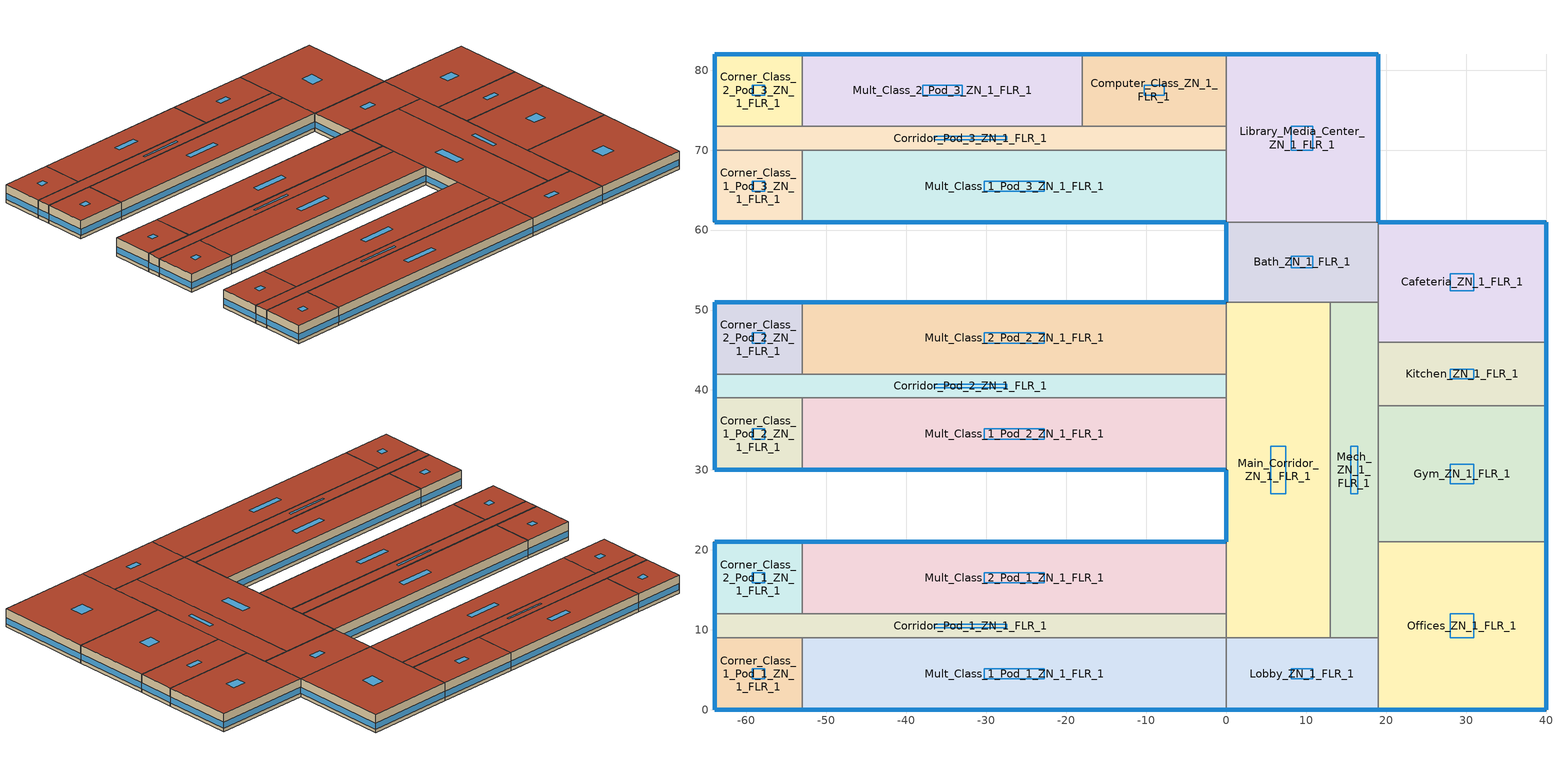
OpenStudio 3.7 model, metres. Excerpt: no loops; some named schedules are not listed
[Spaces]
Library_Media_Center_ZN_1_FLR_1
 floor foundation (BTAP-Grnd-Floor-Mass:U-0.757_std): 19,82 19,61 0,61 0,82 z0
 wall outside: 19,61 19,82 0,82 z0:4
 wall to Computer_Class_ZN_1_FLR_1: 0,82 0,73 z0:4
 wall to Bath_ZN_1_FLR_1: 0,61 19,61 z0:4
 wall to Mult_Class_1_Pod_3_ZN_1_FLR_1: 0,70 0,61 z0:4
 wall to Corridor_Pod_3_ZN_1_FLR_1: 0,73 0,70 z0:4
 window (BTAP-Ext-FixedWindow:U=0.190 SHGC=0.600): 19,61.03 19,81.97 / 18.97,82 0.03,82 z0.76:2.1
 roof outside: 19,61 19,82 0,82 0,61 z4
 skylight (BTAP-Ext-Skylights:U=0.190 SHGC=0.600): 10.84,70.02 10.84,72.98 8.16,72.98 8.16,70.02 z4
Main_Corridor_ZN_1_FLR_1
 floor foundation (BTAP-Grnd-Floor-Mass:U-0.757_std): 13,51 13,9 0,9 0,51 z0
 wall outside: 0,30 0,21 z0:4
 wall to Lobby_ZN_1_FLR_1: 0,9 13,9 z0:4
 wall to Mult_Class_2_Pod_2_ZN_1_FLR_1: 0,51 0,42 z0:4
 wall to Mult_Class_2_Pod_1_ZN_1_FLR_1: 0,21 0,12 z0:4
 wall to Corridor_Pod_1_ZN_1_FLR_1: 0,12 0,9 z0:4
 wall to Bath_ZN_1_FLR_1: 13,51 0,51 z0:4
 wall to Mech_ZN_1_FLR_1: 13,9 13,51 z0:4
 wall to Corridor_Pod_2_ZN_1_FLR_1: 0,42 0,39 z0:4
 wall to Mult_Class_1_Pod_2_ZN_1_FLR_1: 0,39 0,30 z0:4
 window (BTAP-Ext-FixedWindow:U=0.190 SHGC=0.600): 0,29.97 0,21.03 z0.76:2.1
 roof outside: 13,9 13,51 0,51 0,9 z4
 skylight (BTAP-Ext-Skylights:U=0.190 SHGC=0.600): 7.42,27.03 7.42,32.97 5.58,32.97 5.58,27.03 z4
Corridor_Pod_2_ZN_1_FLR_1
 floor foundation (BTAP-Grnd-Floor-Mass:U-0.757_std): 0,42 0,39 -64,39 -64,42 z0
 wall outside: -64,42 -64,39 z0:4
 wall to Corner_Class_2_Pod_2_ZN_1_FLR_1: -53,42 -64,42 z0:4
 wall to Mult_Class_1_Pod_2_ZN_1_FLR_1: -53,39 0,39 z0:4
 wall to Corner_Class_1_Pod_2_ZN_1_FLR_1: -64,39 -53,39 z0:4
 wall to Mult_Class_2_Pod_2_ZN_1_FLR_1: 0,42 -53,42 z0:4
 window (BTAP-Ext-FixedWindow:U=0.190 SHGC=0.600): -64,41.97 -64,39.03 z0.76:2.12
 roof outside: 0,39 0,42 -64,42 -64,39 z4
 skylight (BTAP-Ext-Skylights:U=0.190 SHGC=0.600): -27.47,40.29 -27.47,40.71 -36.53,40.71 -36.53,40.29 z4
Kitchen_ZN_1_FLR_1
 floor foundation (BTAP-Grnd-Floor-Mass:U-0.757_std): 40,46 40,38 19,38 19,46 z0
 wall outside: 40,38 40,46 z0:4
 wall to Mech_ZN_1_FLR_1: 19,46 19,38 z0:4
 wall to Cafeteria_ZN_1_FLR_1: 40,46 19,46 z0:4
 wall to Gym_ZN_1_FLR_1: 19,38 40,38 z0:4
 window (BTAP-Ext-FixedWindow:U=0.190 SHGC=0.600): 40,38.03 40,45.97 z0.76:2.1
 roof outside: 40,38 40,46 19,46 19,38 z4
 skylight (BTAP-Ext-Skylights:U=0.190 SHGC=0.600): 30.98,41.43 30.98,42.57 28.02,42.57 28.02,41.43 z4
Computer_Class_ZN_1_FLR_1
 floor foundation (BTAP-Grnd-Floor-Mass:U-0.757_std): 0,82 0,73 -18,73 -18,82 z0
 wall outside: 0,82 -18,82 z0:4
 wall to Corridor_Pod_3_ZN_1_FLR_1: -18,73 0,73 z0:4
 wall to Mult_Class_2_Pod_3_ZN_1_FLR_1: -18,82 -18,73 z0:4
 window (BTAP-Ext-FixedWindow:U=0.190 SHGC=0.600): -0.03,82 -17.97,82 z0.76:2.1
 roof outside: 0,73 0,82 -18,82 -18,73 z4
 skylight (BTAP-Ext-Skylights:U=0.190 SHGC=0.600): -7.73,76.86 -7.73,78.14 -10.27,78.14 -10.27,76.86 z4
Corner_Class_2_Pod_2_ZN_1_FLR_1
 floor foundation (BTAP-Grnd-Floor-Mass:U-0.757_std): -53,51 -53,42 -64,42 -64,51 z0
 wall outside: -53,51 -64,51 -64,42 z0:4
 wall to Mult_Class_2_Pod_2_ZN_1_FLR_1: -53,42 -53,51 z0:4
 window (BTAP-Ext-FixedWindow:U=0.190 SHGC=0.600): -53.03,51 -63.97,51 / -64,50.97 -64,42.03 z0.76:2.1
 roof outside: -53,42 -53,51 -64,51 -64,42 z4
 skylight (BTAP-Ext-Skylights:U=0.190 SHGC=0.600): -57.72,45.86 -57.72,47.14 -59.28,47.14 -59.28,45.86 z4
Corridor_Pod_3_ZN_1_FLR_1
 floor foundation (BTAP-Grnd-Floor-Mass:U-0.757_std): 0,73 0,70 -64,70 -64,73 z0
 wall outside: -64,73 -64,70 z0:4
 wall to Mult_Class_2_Pod_3_ZN_1_FLR_1: -18,73 -53,73 z0:4
 wall to Corner_Class_2_Pod_3_ZN_1_FLR_1: -53,73 -64,73 z0:4
 wall to Mult_Class_1_Pod_3_ZN_1_FLR_1: -53,70 0,70 z0:4
 wall to Corner_Class_1_Pod_3_ZN_1_FLR_1: -64,70 -53,70 z0:4
 window (BTAP-Ext-FixedWindow:U=0.190 SHGC=0.600): -64,72.97 -64,70.03 z0.76:2.12
 roof outside: 0,70 0,73 -64,73 -64,70 z4
 skylight (BTAP-Ext-Skylights:U=0.190 SHGC=0.600): -27.47,71.29 -27.47,71.71 -36.53,71.71 -36.53,71.29 z4
Mech_ZN_1_FLR_1
 floor foundation (BTAP-Grnd-Floor-Mass:U-0.757_std): 19,51 19,9 13,9 13,51 z0
 wall to Lobby_ZN_1_FLR_1: 13,9 19,9 z0:4
 wall to Offices_ZN_1_FLR_1: 19,9 19,21 z0:4
 wall to Gym_ZN_1_FLR_1: 19,21 19,38 z0:4
 wall to Bath_ZN_1_FLR_1: 19,51 13,51 z0:4
 wall to Cafeteria_ZN_1_FLR_1: 19,46 19,51 z0:4
 roof outside: 19,9 19,51 13,51 13,9 z4
 skylight (BTAP-Ext-Skylights:U=0.190 SHGC=0.600): 16.42,27.03 16.42,32.97 15.58,32.97 15.58,27.03 z4
Mult_Class_1_Pod_1_ZN_1_FLR_1
 floor foundation (BTAP-Grnd-Floor-Mass:U-0.757_std): 0,9 0,0 -53,0 -53,9 z0
 wall outside: -53,0 0,0 z0:4
 wall to Lobby_ZN_1_FLR_1: 0,0 0,9 z0:4
 wall to Corridor_Pod_1_ZN_1_FLR_1: 0,9 -53,9 z0:4
 wall to Corner_Class_1_Pod_1_ZN_1_FLR_1: -53,9 -53,0 z0:4
 window (BTAP-Ext-FixedWindow:U=0.190 SHGC=0.600): -52.97,0 -0.03,0 z0.76:2.1
 roof outside: 0,0 0,9 -53,9 -53,0 z4
 skylight (BTAP-Ext-Skylights:U=0.190 SHGC=0.600): -22.75,3.86 -22.75,5.14 -30.25,5.14 -30.25,3.86 z4
Mult_Class_1_Pod_2_ZN_1_FLR_1
 floor foundation (BTAP-Grnd-Floor-Mass:U-0.757_std): 0,39 0,30 -53,30 -53,39 z0
 wall outside: -53,30 0,30 z0:4
 wall to Corner_Class_1_Pod_2_ZN_1_FLR_1: -53,39 -53,30 z0:4
 window (BTAP-Ext-FixedWindow:U=0.190 SHGC=0.600): -52.97,30 -0.03,30 z0.76:2.1
 roof outside: 0,30 0,39 -53,39 -53,30 z4
 skylight (BTAP-Ext-Skylights:U=0.190 SHGC=0.600): -22.75,33.86 -22.75,35.14 -30.25,35.14 -30.25,33.86 z4
Cafeteria_ZN_1_FLR_1
 floor foundation (BTAP-Grnd-Floor-Mass:U-0.757_std): 40,61 40,46 19,46 19,61 z0
 wall outside: 40,46 40,61 19,61 z0:4
 wall to Bath_ZN_1_FLR_1: 19,61 19,51 z0:4
 window (BTAP-Ext-FixedWindow:U=0.190 SHGC=0.600): 40,46.03 40,60.97 / 39.97,61 19.03,61 z0.76:2.1
 roof outside: 40,46 40,61 19,61 19,46 z4
 skylight (BTAP-Ext-Skylights:U=0.190 SHGC=0.600): 30.98,52.44 30.98,54.56 28.02,54.56 28.02,52.44 z4
Corner_Class_2_Pod_3_ZN_1_FLR_1
 floor foundation (BTAP-Grnd-Floor-Mass:U-0.757_std): -53,82 -53,73 -64,73 -64,82 z0
 wall outside: -53,82 -64,82 -64,73 z0:4
 wall to Mult_Class_2_Pod_3_ZN_1_FLR_1: -53,73 -53,82 z0:4
 window (BTAP-Ext-FixedWindow:U=0.190 SHGC=0.600): -53.03,82 -63.97,82 / -64,81.97 -64,73.03 z0.76:2.1
 roof outside: -53,73 -53,82 -64,82 -64,73 z4
 skylight (BTAP-Ext-Skylights:U=0.190 SHGC=0.600): -57.72,76.86 -57.72,78.14 -59.28,78.14 -59.28,76.86 z4
Corner_Class_2_Pod_1_ZN_1_FLR_1
 floor foundation (BTAP-Grnd-Floor-Mass:U-0.757_std): -53,21 -53,12 -64,12 -64,21 z0
 wall outside: -53,21 -64,21 -64,12 z0:4
 wall to Mult_Class_2_Pod_1_ZN_1_FLR_1: -53,12 -53,21 z0:4
 wall to Corridor_Pod_1_ZN_1_FLR_1: -64,12 -53,12 z0:4
 window (BTAP-Ext-FixedWindow:U=0.190 SHGC=0.600): -53.03,21 -63.97,21 / -64,20.97 -64,12.03 z0.76:2.1
 roof outside: -53,12 -53,21 -64,21 -64,12 z4
 skylight (BTAP-Ext-Skylights:U=0.190 SHGC=0.600): -57.72,15.86 -57.72,17.14 -59.28,17.14 -59.28,15.86 z4
Corridor_Pod_1_ZN_1_FLR_1
 floor foundation (BTAP-Grnd-Floor-Mass:U-0.757_std): 0,12 0,9 -64,9 -64,12 z0
 wall outside: -64,12 -64,9 z0:4
 wall to Corner_Class_1_Pod_1_ZN_1_FLR_1: -64,9 -53,9 z0:4
 wall to Mult_Class_2_Pod_1_ZN_1_FLR_1: 0,12 -53,12 z0:4
 window (BTAP-Ext-FixedWindow:U=0.190 SHGC=0.600): -64,11.97 -64,9.03 z0.76:2.12
 roof outside: 0,9 0,12 -64,12 -64,9 z4
 skylight (BTAP-Ext-Skylights:U=0.190 SHGC=0.600): -27.47,10.29 -27.47,10.71 -36.53,10.71 -36.53,10.29 z4
Mult_Class_2_Pod_2_ZN_1_FLR_1
 floor foundation (BTAP-Grnd-Floor-Mass:U-0.757_std): 0,51 0,42 -53,42 -53,51 z0
 wall outside: 0,51 -53,51 z0:4
 window (BTAP-Ext-FixedWindow:U=0.190 SHGC=0.600): -0.03,51 -52.97,51 z0.76:2.1
 roof outside: 0,42 0,51 -53,51 -53,42 z4
 skylight (BTAP-Ext-Skylights:U=0.190 SHGC=0.600): -22.75,45.86 -22.75,47.14 -30.25,47.14 -30.25,45.86 z4
Bath_ZN_1_FLR_1
 floor foundation (BTAP-Grnd-Floor-Mass:U-0.757_std): 19,61 19,51 0,51 0,61 z0
 wall outside: 0,61 0,51 z0:4
 window (BTAP-Ext-FixedWindow:U=0.190 SHGC=0.600): 0,60.97 0,51.03 z0.76:2.1
 roof outside: 19,51 19,61 0,61 0,51 z4
 skylight (BTAP-Ext-Skylights:U=0.190 SHGC=0.600): 10.84,55.29 10.84,56.71 8.16,56.71 8.16,55.29 z4
Corner_Class_1_Pod_3_ZN_1_FLR_1
 floor foundation (BTAP-Grnd-Floor-Mass:U-0.757_std): -53,70 -53,61 -64,61 -64,70 z0
 wall outside: -64,70 -64,61 -53,61 z0:4
 wall to Mult_Class_1_Pod_3_ZN_1_FLR_1: -53,61 -53,70 z0:4
 window (BTAP-Ext-FixedWindow:U=0.190 SHGC=0.600): -63.97,61 -53.03,61 / -64,69.97 -64,61.03 z0.76:2.1
 roof outside: -53,61 -53,70 -64,70 -64,61 z4
 skylight (BTAP-Ext-Skylights:U=0.190 SHGC=0.600): -57.72,64.86 -57.72,66.14 -59.28,66.14 -59.28,64.86 z4
Gym_ZN_1_FLR_1
 floor foundation (BTAP-Grnd-Floor-Mass:U-0.757_std): 40,38 40,21 19,21 19,38 z0
 wall outside: 40,21 40,38 z0:4
 wall to Offices_ZN_1_FLR_1: 19,21 40,21 z0:4
 window (BTAP-Ext-FixedWindow:U=0.190 SHGC=0.600): 40,21.03 40,37.97 z0.76:2.1
 roof outside: 40,21 40,38 19,38 19,21 z4
 skylight (BTAP-Ext-Skylights:U=0.190 SHGC=0.600): 30.98,28.3 30.98,30.7 28.02,30.7 28.02,28.3 z4
Lobby_ZN_1_FLR_1
 floor foundation (BTAP-Grnd-Floor-Mass:U-0.757_std): 19,9 19,0 0,0 0,9 z0
 wall outside: 0,0 19,0 z0:4
 wall to Offices_ZN_1_FLR_1: 19,0 19,9 z0:4
 window (BTAP-Ext-FixedWindow:U=0.190 SHGC=0.600): 0.03,0 18.97,0 z0.76:2.1
 roof outside: 19,0 19,9 0,9 0,0 z4
 skylight (BTAP-Ext-Skylights:U=0.190 SHGC=0.600): 10.84,3.86 10.84,5.14 8.16,5.14 8.16,3.86 z4
Mult_Class_2_Pod_1_ZN_1_FLR_1
 floor foundation (BTAP-Grnd-Floor-Mass:U-0.757_std): 0,21 0,12 -53,12 -53,21 z0
 wall outside: 0,21 -53,21 z0:4
 window (BTAP-Ext-FixedWindow:U=0.190 SHGC=0.600): -0.03,21 -52.97,21 z0.76:2.1
 roof outside: 0,12 0,21 -53,21 -53,12 z4
 skylight (BTAP-Ext-Skylights:U=0.190 SHGC=0.600): -22.75,15.86 -22.75,17.14 -30.25,17.14 -30.25,15.86 z4
Mult_Class_2_Pod_3_ZN_1_FLR_1
 floor foundation (BTAP-Grnd-Floor-Mass:U-0.757_std): -18,82 -18,73 -53,73 -53,82 z0
 wall outside: -18,82 -53,82 z0:4
 window (BTAP-Ext-FixedWindow:U=0.190 SHGC=0.600): -18.03,82 -52.97,82 z0.76:2.1
 roof outside: -18,73 -18,82 -53,82 -53,73 z4
 skylight (BTAP-Ext-Skylights:U=0.190 SHGC=0.600): -33.03,76.86 -33.03,78.14 -37.97,78.14 -37.97,76.86 z4
Offices_ZN_1_FLR_1
 floor foundation (BTAP-Grnd-Floor-Mass:U-0.757_std): 40,21 40,0 19,0 19,21 z0
 wall outside: 19,0 40,0 40,21 z0:4
 window (BTAP-Ext-FixedWindow:U=0.190 SHGC=0.600): 19.03,0 39.97,0 / 40,0.03 40,20.97 z0.76:2.1
 roof outside: 40,0 40,21 19,21 19,0 z4
 skylight (BTAP-Ext-Skylights:U=0.190 SHGC=0.600): 30.98,9.02 30.98,11.98 28.02,11.98 28.02,9.02 z4
Mult_Class_1_Pod_3_ZN_1_FLR_1
 floor foundation (BTAP-Grnd-Floor-Mass:U-0.757_std): 0,70 0,61 -53,61 -53,70 z0
 wall outside: -53,61 0,61 z0:4
 window (BTAP-Ext-FixedWindow:U=0.190 SHGC=0.600): -52.97,61 -0.03,61 z0.76:2.1
 roof outside: 0,61 0,70 -53,70 -53,61 z4
 skylight (BTAP-Ext-Skylights:U=0.190 SHGC=0.600): -22.75,64.86 -22.75,66.14 -30.25,66.14 -30.25,64.86 z4
Corner_Class_1_Pod_2_ZN_1_FLR_1
 floor foundation (BTAP-Grnd-Floor-Mass:U-0.757_std): -53,39 -53,30 -64,30 -64,39 z0
 wall outside: -64,39 -64,30 -53,30 z0:4
 window (BTAP-Ext-FixedWindow:U=0.190 SHGC=0.600): -63.97,30 -53.03,30 / -64,38.97 -64,30.03 z0.76:2.1
 roof outside: -53,30 -53,39 -64,39 -64,30 z4
 skylight (BTAP-Ext-Skylights:U=0.190 SHGC=0.600): -57.72,33.86 -57.72,35.14 -59.28,35.14 -59.28,33.86 z4
Corner_Class_1_Pod_1_ZN_1_FLR_1
 floor foundation (BTAP-Grnd-Floor-Mass:U-0.757_std): -53,9 -53,0 -64,0 -64,9 z0
 wall outside: -64,9 -64,0 -53,0 z0:4
 window (BTAP-Ext-FixedWindow:U=0.190 SHGC=0.600): -63.97,0 -53.03,0 / -64,8.97 -64,0.03 z0.76:2.1
 roof outside: -53,0 -53,9 -64,9 -64,0 z4
 skylight (BTAP-Ext-Skylights:U=0.190 SHGC=0.600): -57.72,3.86 -57.72,5.14 -59.28,5.14 -59.28,3.86 z4
[Site]
Calgary Intl AP_AB_CAN: Latitude {deg}=51.11; Longitude {deg}=-114.02; Time Zone {hr}=-7; Elevation {m}=1084.1; Terrain=City
[Building]
PrimarySchool: North Axis {deg}=0; Default Construction Set=BTAP-Mass at hdd = 5000.0; Standards Number of Stories=1; Standards Number of Above Ground Stories=1; Standards Template=NECB2017; Standards Building Type=PrimarySchool
[Site:WaterMainsTemperature]
Calculation Method=Correlation; Annual Average Outdoor Air Temperature {C}=4.69167; Maximum Difference In Monthly Average Outdoor Air Temperatures {deltaC}=24.6
[Site:GroundTemperature:BuildingSurface]
19.527, 19.502, 19.536, 19.598, 20.002, 21.64, 22.225, 22.375, 21.449, 20.121, 19.802, 19.633
[SizingPeriod:DesignDay] Barometric Pressure {Pa}=88961; Rain Indicator=No; Snow Indicator=No; Day of Month=21; Daylight Saving Time Indicator=No; Humidity Condition Type=Wetbulb; Dry-Bulb Temperature Range Modifier Type=DefaultMultipliers
Name | Maximum Dry-Bulb Temperature {C} | Daily Dry-Bulb Temperature Range {deltaC} | Wind Speed {m/s} | Wind Direction {deg} | Month | Day Type | Wetbulb or DewPoint at Maximum Dry-Bulb {C} | Solar Model Indicator | ASHRAE Clear Sky Optical Depth for Beam Irradiance | ASHRAE Clear Sky Optical Depth for Diffuse Irradiance | Sky Clearness
Calgary Intl AP Ann Clg .4% Condns DB=>MWB | 28.8 | 12.3 | 4.5 | 160 | 7 | SummerDesignDay | 16 | ASHRAETau | 0.34 | 2.419
Calgary Intl AP Ann Clg .4% Condns WB=>MDB | 25.5 | 12.3 | 4.5 | 160 | 7 | SummerDesignDay | 17.8 | ASHRAETau | 0.34 | 2.419
Calgary Intl AP Ann Htg 99.6% Condns DB | -27.7 | 0 | 2.7 | 200 | 1 | WinterDesignDay | -27.7 | ASHRAEClearSky |  |  | 0
[ClimateZones]
Climate Zone Institution Name 1=ASHRAE; Climate Zone Document Name 1=ANSI/ASHRAE Standard 169; Climate Zone Document Year 1=2006; Climate Zone Value 1=7
[Site:GroundTemperature:Shallow]
-1.6, -5.4, -6.4, -5.5, -0.4, 5.3, 10.8, 14.7, 15.8, 14, 9.5, 4
[Site:GroundTemperature:Deep]
4, 1.3, -0.4, -0.9, 0.1, 2.3, 5.2, 8, 9.9, 10.3, 9.2, 7
[Site:GroundTemperature:FCfactorMethod]
January Ground Temperature {C}=5.5; February Ground Temperature {C}=-2; March Ground Temperature {C}=-7.6; April Ground Temperature {C}=-6.3; May Ground Temperature {C}=-6.6; June Ground Temperature {C}=-0.3; July Ground Temperature {C}=4.9; August Ground Temperature {C}=10.2; September Ground Temperature {C}=13.8; October Ground Temperature {C}=17; November Ground Temperature {C}=16.6; December Ground Temperature {C}=11.1
[Material:NoMass] Roughness=Smooth; Thermal Absorptance=0.9; Solar Absorptance=0.7
Name | Thermal Resistance {m2-K/W} | Visible Absorptance
Typical Carpet Pad; Typical Carpet Pad 1 | 0.21648 | 0.8
Typical Insulation 1 | 5.91238 | 0.7
Typical Insulation 2 | 4.49096 | 0.7
Typical Insulation 3 | 7.24636 | 0.7
Typical Carpet Pad 2 | 1.25503 | 0.8
Typical Carpet Pad 3; Typical Carpet Pad 4 | 3.45515 | 0.8
Typical Insulation 4 | 0.526298 | 0.7
Typical Insulation 5 | 0.526316 | 0.7
[Material]
Name | Roughness | Thickness {m} | Conductivity {W/m-K} | Density {kg/m3} | Specific Heat {J/kg-K} | Thermal Absorptance | Solar Absorptance | Visible Absorptance
G05 25mm wood | MediumSmooth | 0.0254 | 0.15 | 608 | 1630 | 0.9 | 0.5 | 0.5
100mm Normalweight concrete floor 1 | MediumSmooth | 0.1016 | 2.31 | 2322 | 832
G01 13mm gypsum board 1 | Smooth | 0.0127 | 0.16 | 800 | 1090 | 0.9 | 0.7 | 0.5
4 in. Normalweight Concrete Floor 1 | MediumRough | 0.1016 | 2.31 | 2322 | 832 | 0.9 | 0.7 | 0.7
1IN Stucco 1 | Smooth | 0.0253 | 0.6918 | 1858 | 837 | 0.9 | 0.7 | 0.92
8IN CONCRETE HW RefBldg 1 | Rough | 0.2032 | 1.311 | 2240 | 836.8 | 0.9 | 0.7 | 0.7
1/2IN Gypsum 1 | Smooth | 0.0127 | 0.16 | 784.9 | 830 | 0.9 | 0.4 | 0.4
Metal Roof Surface 1; F08 Metal surface 1 | Smooth | 0.0008 | 45.28 | 7824 | 500 | 0.9 | 0.7 | 0.7
6 in. Normalweight Concrete Floor 1; 6 in. Normalweight Concrete Floor 2; 6 in. Normalweight Concrete Floor 3 | MediumRough | 0.1524 | 2.31 | 2322 | 832 | 0.9 | 0.7 | 0.7
Expanded Polystyrene | MediumSmooth | 0.0363959 | 0.029 | 29 | 1210
[Construction]
BTAP-Int-Partition; BTAP-Int-Door: G05 25mm wood
BTAP-Int-Floor: 100mm Normalweight concrete floor 1, Typical Carpet Pad
BTAP-Int-Wall: G01 13mm gypsum board 1, G01 13mm gypsum board 1
BTAP-Int-Ceiling: Typical Carpet Pad, 100mm Normalweight concrete floor 1
BTAP-Int-Window: SimpleGlazing
BTAP-Ext-Floor-Mass:U-0.162: Typical Insulation 1, 4 in. Normalweight Concrete Floor 1, Typical Carpet Pad 1
BTAP-Ext-Wall-Mass:U-0.21: 1IN Stucco 1, 8IN CONCRETE HW RefBldg 1, Typical Insulation 2, 1/2IN Gypsum 1
BTAP-Ext-Roof-Metal:U-0.138: Metal Roof Surface 1, Typical Insulation 3
BTAP-Grnd-Floor-Mass:U-0.757: 6 in. Normalweight Concrete Floor 1, Typical Carpet Pad 2
BTAP-Grnd-Wall-Mass:U-0.284: 6 in. Normalweight Concrete Floor 2, Typical Carpet Pad 3
BTAP-Grnd-Roof-Mass:U-0.284: 6 in. Normalweight Concrete Floor 3, Typical Carpet Pad 4
BTAP-Ext-FixedWindow:U=0.190 SHGC=0.600; BTAP-Ext-GlassDoors:U=0.190 SHGC=0.600; BTAP-Ext-Skylights:U=0.190 SHGC=0.600; BTAP-Ext-DaylightDomes:U=0.190 SHGC=0.600; BTAP-Ext-DaylightDiffuser:U=0.190 SHGC=0.600: SimpleGlazing:U=0.190 SHGC=0.600
BTAP-Ext-Door:U-1.9: F08 Metal surface 1, Typical Insulation 4
BTAP-Ext-OverHeadDoor:U-1.9: Typical Insulation 5
BTAP-Grnd-Floor-Mass:U-0.757_std: 6 in. Normalweight Concrete Floor 1, Expanded Polystyrene
[DefaultConstructionSet]
BTAP-Mass at hdd = 5000.0: Default Exterior Surface Constructions=BTAP-Mass at hdd = 5000.0; Default Interior Surface Constructions=Default Surface Constructions 2; Default Ground Contact Surface Constructions=BTAP-Mass at hdd = 5000.0 1; Default Exterior SubSurface Constructions=BTAP-Mass at hdd = 5000.0; Default Interior SubSurface Constructions=Default Sub Surface Constructions 2; Interior Partition Construction=BTAP-Int-Partition
[DefaultSurfaceConstructions]
Name | Floor Construction | Wall Construction | Roof Ceiling Construction
Default Surface Constructions 2 | BTAP-Int-Floor | BTAP-Int-Wall | BTAP-Int-Ceiling
BTAP-Mass at hdd = 5000.0 | BTAP-Ext-Floor-Mass:U-0.162 | BTAP-Ext-Wall-Mass:U-0.21 | BTAP-Ext-Roof-Metal:U-0.138
BTAP-Mass at hdd = 5000.0 1 | BTAP-Grnd-Floor-Mass:U-0.757 | BTAP-Grnd-Wall-Mass:U-0.284 | BTAP-Grnd-Roof-Mass:U-0.284
[DefaultSubSurfaceConstructions]
Name | Fixed Window Construction | Operable Window Construction | Door Construction | Glass Door Construction | Overhead Door Construction | Skylight Construction | Tubular Daylight Dome Construction | Tubular Daylight Diffuser Construction
Default Sub Surface Constructions 2 | BTAP-Int-Window | BTAP-Int-Window | BTAP-Int-Door
BTAP-Mass at hdd = 5000.0 | BTAP-Ext-FixedWindow:U=0.190 SHGC=0.600 | BTAP-Ext-FixedWindow:U=0.190 SHGC=0.600 | BTAP-Ext-Door:U-1.9 | BTAP-Ext-GlassDoors:U=0.190 SHGC=0.600 | BTAP-Ext-OverHeadDoor:U-1.9 | BTAP-Ext-Skylights:U=0.190 SHGC=0.600 | BTAP-Ext-DaylightDomes:U=0.190 SHGC=0.600 | BTAP-Ext-DaylightDiffuser:U=0.190 SHGC=0.600
[WindowMaterial:SimpleGlazingSystem] Solar Heat Gain Coefficient=0.6; Visible Transmittance=0.21
Name | U-Factor {W/m2-K}
SimpleGlazing | 2.2
SimpleGlazing:U=0.190 SHGC=0.600 | 1.9
[Space] Building Story=Building Story 1; Part of Total Floor Area=Yes; Volume {m3}=Autocalculate
Name | Space Type | Thermal Zone
Corner_Class_2_Pod_3_ZN_1_FLR_1; Corner_Class_2_Pod_2_ZN_1_FLR_1; Corner_Class_2_Pod_1_ZN_1_FLR_1 | Space Function Classroom/Lecture hall/Training room other | ALL_ST=Classroom/Lecture hall/Training room other_FL=Building Story 1_SCH=D 1
Library_Media_Center_ZN_1_FLR_1 | Space Function Library reading area | ALL_ST=Library reading area_FL=Building Story 1_SCH=C
Main_Corridor_ZN_1_FLR_1 | Space Function Corridor/Transition area other-sch-D | WILD_ST=Corridor/Transition area other-sch-D_FL=Building Story 1_SCH=D 1
Corridor_Pod_2_ZN_1_FLR_1; Corridor_Pod_1_ZN_1_FLR_1; Corridor_Pod_3_ZN_1_FLR_1 | Space Function Corridor/Transition area other-sch-D | WILD_ST=Corridor/Transition area other-sch-D_FL=Building Story 1_SCH=D
Mult_Class_2_Pod_2_ZN_1_FLR_1; Computer_Class_ZN_1_FLR_1; Mult_Class_2_Pod_1_ZN_1_FLR_1; Mult_Class_2_Pod_3_ZN_1_FLR_1 | Space Function Classroom/Lecture hall/Training room other | ALL_ST=Classroom/Lecture hall/Training room other_FL=Building Story 1_SCH=D 2
Kitchen_ZN_1_FLR_1 | Space Function Food preparation area | ALL_ST=Food preparation area_FL=Building Story 1_SCH=B
Mult_Class_1_Pod_3_ZN_1_FLR_1; Mult_Class_1_Pod_2_ZN_1_FLR_1; Mult_Class_1_Pod_1_ZN_1_FLR_1 | Space Function Classroom/Lecture hall/Training room other | ALL_ST=Classroom/Lecture hall/Training room other_FL=Building Story 1_SCH=D 3
Corner_Class_1_Pod_1_ZN_1_FLR_1; Corner_Class_1_Pod_3_ZN_1_FLR_1; Corner_Class_1_Pod_2_ZN_1_FLR_1 | Space Function Classroom/Lecture hall/Training room other | ALL_ST=Classroom/Lecture hall/Training room other_FL=Building Story 1_SCH=D
Mech_ZN_1_FLR_1 | Space Function Electrical/Mechanical room-sch-D | WILD_ST=Electrical/Mechanical room-sch-D_FL=Building Story 1_SCH=D
Cafeteria_ZN_1_FLR_1 | Space Function Conference/Meeting/Multi-purpose room | ALL_ST=Conference/Meeting/Multi-purpose room_FL=Building Story 1_SCH=C
Bath_ZN_1_FLR_1 | Space Function Washroom - other-sch-D | WET_ST=Washroom - other-sch-D_FL=Building Story 1_SCHD
Offices_ZN_1_FLR_1 | Space Function Office enclosed <= 25 m2 | ALL_ST=Office enclosed <= 25 m2_FL=Building Story 1_SCH=A
Gym_ZN_1_FLR_1 | Space Function Gymnasium/Fitness centre playing area | ALL_ST=Gymnasium/Fitness centre playing area_FL=Building Story 1_SCH=B
Lobby_ZN_1_FLR_1 | Space Function Lobby - other | ALL_ST=Lobby - other_FL=Building Story 1_SCH=C
[BuildingStory]
Building Story 1: Nominal Z Coordinate {m}=0
[SpaceType] Standards Building Type=Space Function
Name | Default Schedule Set | Design Specification Outdoor Air Object | Standards Space Type
Space Function Washroom - other-sch-D | Space Function Washroom - other-sch-D Schedule Set | Space Function Washroom - other-sch-D Ventilation | Washroom - other-sch-D
Space Function Conference/Meeting/Multi-purpose room | Space Function Conference/Meeting/Multi-purpose room Schedule Set | Space Function Conference/Meeting/Multi-purpose room Ventilation | Conference/Meeting/Multi-purpose room
Space Function Classroom/Lecture hall/Training room other | Space Function Classroom/Lecture hall/Training room other Schedule Set | Space Function Classroom/Lecture hall/Training room other Ventilation | Classroom/Lecture hall/Training room other
Space Function Corridor/Transition area other-sch-D | Space Function Corridor/Transition area other-sch-D Schedule Set | Space Function Corridor/Transition area other-sch-D Ventilation | Corridor/Transition area other-sch-D
Space Function Gymnasium/Fitness centre playing area | Space Function Gymnasium/Fitness centre playing area Schedule Set | Space Function Gymnasium/Fitness centre playing area Ventilation | Gymnasium/Fitness centre playing area
Space Function Food preparation area | Space Function Food preparation area Schedule Set | Space Function Food preparation area Ventilation | Food preparation area
Space Function Library reading area | Space Function Library reading area Schedule Set | Space Function Library reading area Ventilation | Library reading area
Space Function Lobby - other | Space Function Lobby - other Schedule Set | Space Function Lobby - other Ventilation | Lobby - other
Space Function Electrical/Mechanical room-sch-D | Space Function Electrical/Mechanical room-sch-D Schedule Set | Space Function Electrical/Mechanical room-sch-D Ventilation | Electrical/Mechanical room-sch-D
Space Function Office enclosed <= 25 m2 | Space Function Office enclosed <= 25 m2 Schedule Set | Space Function Office enclosed <= 25 m2 Ventilation | Office enclosed <= 25 m2
[People:Definition] Number of People Calculation Method=People/Area; Fraction Radiant=0.3
Name | People per Space Floor Area {person/m2}
Space Function Classroom/Lecture hall/Training room other People Definition | 0.133382
Space Function Conference/Meeting/Multi-purpose room People Definition; Space Function Gymnasium/Fitness centre playing area People Definition | 0.200073
Space Function Corridor/Transition area other-sch-D People Definition | 0.0100036
Space Function Electrical/Mechanical room-sch-D People Definition | 0.00500182
Space Function Food preparation area People Definition; Space Function Library reading area People Definition; Space Function Office enclosed <= 25 m2 People Definition | 0.0500182
Space Function Lobby - other People Definition | 0.100036
Space Function Washroom - other-sch-D People Definition | 0.0333454
[People] Work Efficiency Schedule=Work Efficiency Schedule; Clothing Insulation Schedule=Clothing Schedule; Air Velocity Schedule=Air Velocity Schedule; Multiplier=1
Name | People Definition | Space or SpaceType
Space Function Classroom/Lecture hall/Training room other People | Space Function Classroom/Lecture hall/Training room other People Definition | Space Function Classroom/Lecture hall/Training room other
Space Function Conference/Meeting/Multi-purpose room People | Space Function Conference/Meeting/Multi-purpose room People Definition | Space Function Conference/Meeting/Multi-purpose room
Space Function Corridor/Transition area other-sch-D People | Space Function Corridor/Transition area other-sch-D People Definition | Space Function Corridor/Transition area other-sch-D
Space Function Electrical/Mechanical room-sch-D People | Space Function Electrical/Mechanical room-sch-D People Definition | Space Function Electrical/Mechanical room-sch-D
Space Function Food preparation area People | Space Function Food preparation area People Definition | Space Function Food preparation area
Space Function Gymnasium/Fitness centre playing area People | Space Function Gymnasium/Fitness centre playing area People Definition | Space Function Gymnasium/Fitness centre playing area
Space Function Library reading area People | Space Function Library reading area People Definition | Space Function Library reading area
Space Function Lobby - other People | Space Function Lobby - other People Definition | Space Function Lobby - other
Space Function Office enclosed <= 25 m2 People | Space Function Office enclosed <= 25 m2 People Definition | Space Function Office enclosed <= 25 m2
Space Function Washroom - other-sch-D People | Space Function Washroom - other-sch-D People Definition | Space Function Washroom - other-sch-D
[Lights:Definition] Design Level Calculation Method=Watts/Area; Fraction Radiant=0.5; Fraction Visible=0.2
Name | Watts per Space Floor Area {W/m2}
Space Function Classroom/Lecture hall/Training room other Lights Definition | 10.2999
Space Function Conference/Meeting/Multi-purpose room Lights Definition | 11.4999
Space Function Corridor/Transition area other-sch-D Lights Definition | 7.10258
Space Function Electrical/Mechanical room-sch-D Lights Definition | 4.60167
Space Function Food preparation area Lights Definition | 11.3999
Space Function Gymnasium/Fitness centre playing area Lights Definition; Space Function Library reading area Lights Definition | 8.79993
Space Function Lobby - other Lights Definition | 10.7999
Space Function Office enclosed <= 25 m2 Lights Definition | 9.99992
Space Function Washroom - other-sch-D Lights Definition | 9.09993
[Lights] Fraction Replaceable=1
Name | Lights Definition | Space or SpaceType
Space Function Classroom/Lecture hall/Training room other Lights | Space Function Classroom/Lecture hall/Training room other Lights Definition | Space Function Classroom/Lecture hall/Training room other
Space Function Conference/Meeting/Multi-purpose room Lights | Space Function Conference/Meeting/Multi-purpose room Lights Definition | Space Function Conference/Meeting/Multi-purpose room
Space Function Corridor/Transition area other-sch-D Lights | Space Function Corridor/Transition area other-sch-D Lights Definition | Space Function Corridor/Transition area other-sch-D
Space Function Electrical/Mechanical room-sch-D Lights | Space Function Electrical/Mechanical room-sch-D Lights Definition | Space Function Electrical/Mechanical room-sch-D
Space Function Food preparation area Lights | Space Function Food preparation area Lights Definition | Space Function Food preparation area
Space Function Gymnasium/Fitness centre playing area Lights | Space Function Gymnasium/Fitness centre playing area Lights Definition | Space Function Gymnasium/Fitness centre playing area
Space Function Library reading area Lights | Space Function Library reading area Lights Definition | Space Function Library reading area
Space Function Lobby - other Lights | Space Function Lobby - other Lights Definition | Space Function Lobby - other
Space Function Office enclosed <= 25 m2 Lights | Space Function Office enclosed <= 25 m2 Lights Definition | Space Function Office enclosed <= 25 m2
Space Function Washroom - other-sch-D Lights | Space Function Washroom - other-sch-D Lights Definition | Space Function Washroom - other-sch-D
[ElectricEquipment:Definition] Design Level Calculation Method=Watts/Area; Fraction Radiant=0.5
Name | Watts per Space Floor Area {W/m2}
Space Function Classroom/Lecture hall/Training room other Elec Equip Definition | 5.00182
Space Function Conference/Meeting/Multi-purpose room Elec Equip Definition; Space Function Electrical/Mechanical room-sch-D Elec Equip Definition; Space Function Library reading area Elec Equip Definition; Space Function Lobby - other Elec Equip Definition; Space Function Washroom - other-sch-D Elec Equip Definition | 1.00036
Space Function Food preparation area Elec Equip Definition | 10.0036
Space Function Gymnasium/Fitness centre playing area Elec Equip Definition | 1.50055
Space Function Office enclosed <= 25 m2 Elec Equip Definition | 7.50273
[ElectricEquipment]
Name | Electric Equipment Definition | Space or SpaceType
Space Function Classroom/Lecture hall/Training room other Elec Equip | Space Function Classroom/Lecture hall/Training room other Elec Equip Definition | Space Function Classroom/Lecture hall/Training room other
Space Function Conference/Meeting/Multi-purpose room Elec Equip | Space Function Conference/Meeting/Multi-purpose room Elec Equip Definition | Space Function Conference/Meeting/Multi-purpose room
Space Function Electrical/Mechanical room-sch-D Elec Equip | Space Function Electrical/Mechanical room-sch-D Elec Equip Definition | Space Function Electrical/Mechanical room-sch-D
Space Function Food preparation area Elec Equip | Space Function Food preparation area Elec Equip Definition | Space Function Food preparation area
Space Function Gymnasium/Fitness centre playing area Elec Equip | Space Function Gymnasium/Fitness centre playing area Elec Equip Definition | Space Function Gymnasium/Fitness centre playing area
Space Function Library reading area Elec Equip | Space Function Library reading area Elec Equip Definition | Space Function Library reading area
Space Function Lobby - other Elec Equip | Space Function Lobby - other Elec Equip Definition | Space Function Lobby - other
Space Function Office enclosed <= 25 m2 Elec Equip | Space Function Office enclosed <= 25 m2 Elec Equip Definition | Space Function Office enclosed <= 25 m2
Space Function Washroom - other-sch-D Elec Equip | Space Function Washroom - other-sch-D Elec Equip Definition | Space Function Washroom - other-sch-D
[DesignSpecification:OutdoorAir] Outdoor Air Method=Sum
Name | Outdoor Air Flow per Person {m3/s-person} | Outdoor Air Flow per Floor Area {m3/s-m2}
Space Function Classroom/Lecture hall/Training room other Ventilation | 0.0285646
Space Function Conference/Meeting/Multi-purpose room Ventilation | 0.0190431
Space Function Corridor/Transition area other-sch-D Ventilation; Space Function Electrical/Mechanical room-sch-D Ventilation |  | 0.000254
Space Function Food preparation area Ventilation; Space Function Library reading area Ventilation | 0.0304689
Space Function Gymnasium/Fitness centre playing area Ventilation | 0.0152345
Space Function Lobby - other Ventilation | 0.152345
Space Function Office enclosed <= 25 m2 Ventilation | 0.0142188
Space Function Washroom - other-sch-D Ventilation | 0.228517
[DefaultScheduleSet] People Activity Level Schedule=NECB-Activity; Infiltration Schedule=Always On
Name | Number of People Schedule | Lighting Schedule | Electric Equipment Schedule
Space Function Classroom/Lecture hall/Training room other Schedule Set; Space Function Washroom - other-sch-D Schedule Set | NECB-D-Occupancy | NECB-D-Occupancy-NECB-D-Lighting-0.5-0.0-0.67-Light Ruleset | NECB-D-Electric-Equipment
Space Function Conference/Meeting/Multi-purpose room Schedule Set | NECB-C-Occupancy | NECB-C-Occupancy-NECB-C-Lighting-0.5-0.0-0.67-Light Ruleset | NECB-C-Electric-Equipment
Space Function Corridor/Transition area other-sch-D Schedule Set; Space Function Electrical/Mechanical room-sch-D Schedule Set | NECB-D-Occupancy | NECB-D-Lighting | NECB-D-Electric-Equipment
Space Function Food preparation area Schedule Set; Space Function Gymnasium/Fitness centre playing area Schedule Set | NECB-B-Occupancy | NECB-B-Occupancy-NECB-B-Lighting-0.0-0.0-0.67-Light Ruleset | NECB-B-Electric-Equipment
Space Function Library reading area Schedule Set; Space Function Lobby - other Schedule Set | NECB-C-Occupancy | NECB-C-Occupancy-NECB-C-Lighting-0.0-0.0-0.67-Light Ruleset | NECB-C-Electric-Equipment
Space Function Office enclosed <= 25 m2 Schedule Set | NECB-A-Occupancy | NECB-A-Occupancy-NECB-A-Lighting-0.3-0.1-0.67-Light Ruleset | NECB-A-Electric-Equipment
[ThermostatSetpoint:DualSetpoint]
Name | Heating Setpoint Temperature Schedule | Cooling Setpoint Temperature Schedule
Space Function Washroom - other-sch-D Thermostat 3; Space Function Classroom/Lecture hall/Training room other Thermostat 27; Space Function Classroom/Lecture hall/Training room other Thermostat 28; Space Function Classroom/Lecture hall/Training room other Thermostat 29; Space Function Classroom/Lecture hall/Training room other Thermostat 30; Space Function Corridor/Transition area other-sch-D Thermostat 9; Space Function Corridor/Transition area other-sch-D Thermostat 10; Space Function Electrical/Mechanical room-sch-D Thermostat 3 | NECB-D-Thermostat Setpoint-Heating | NECB-D-Thermostat Setpoint-Cooling
Space Function Lobby - other Thermostat 3; Space Function Conference/Meeting/Multi-purpose room Thermostat 3; Space Function Library reading area Thermostat 3 | NECB-C-Thermostat Setpoint-Heating | NECB-C-Thermostat Setpoint-Cooling
Space Function Gymnasium/Fitness centre playing area Thermostat 3; Space Function Food preparation area Thermostat 3 | NECB-B-Thermostat Setpoint-Heating | NECB-B-Thermostat Setpoint-Cooling
Space Function Office enclosed <= 25 m2 Thermostat 3 | NECB-A-Thermostat Setpoint-Heating | NECB-A-Thermostat Setpoint-Cooling
[SpaceInfiltration:DesignFlowRate] Schedule=Always On Discrete; Design Flow Rate Calculation Method=Flow/ExteriorArea; Flow per Exterior Surface Area {m3/s-m2}=0.00025; Constant Term Coefficient=0; Temperature Term Coefficient=0; Velocity Term Coefficient=0.224; Velocity Squared Term Coefficient=0
Name | Space or SpaceType
Bath_ZN_1_FLR_1 Infiltration | Bath_ZN_1_FLR_1
Cafeteria_ZN_1_FLR_1 Infiltration | Cafeteria_ZN_1_FLR_1
Computer_Class_ZN_1_FLR_1 Infiltration | Computer_Class_ZN_1_FLR_1
Corner_Class_1_Pod_1_ZN_1_FLR_1 Infiltration | Corner_Class_1_Pod_1_ZN_1_FLR_1
Corner_Class_1_Pod_2_ZN_1_FLR_1 Infiltration | Corner_Class_1_Pod_2_ZN_1_FLR_1
Corner_Class_1_Pod_3_ZN_1_FLR_1 Infiltration | Corner_Class_1_Pod_3_ZN_1_FLR_1
Corner_Class_2_Pod_1_ZN_1_FLR_1 Infiltration | Corner_Class_2_Pod_1_ZN_1_FLR_1
Corner_Class_2_Pod_2_ZN_1_FLR_1 Infiltration | Corner_Class_2_Pod_2_ZN_1_FLR_1
Corner_Class_2_Pod_3_ZN_1_FLR_1 Infiltration | Corner_Class_2_Pod_3_ZN_1_FLR_1
Corridor_Pod_1_ZN_1_FLR_1 Infiltration | Corridor_Pod_1_ZN_1_FLR_1
Corridor_Pod_2_ZN_1_FLR_1 Infiltration | Corridor_Pod_2_ZN_1_FLR_1
Corridor_Pod_3_ZN_1_FLR_1 Infiltration | Corridor_Pod_3_ZN_1_FLR_1
Gym_ZN_1_FLR_1 Infiltration | Gym_ZN_1_FLR_1
Kitchen_ZN_1_FLR_1 Infiltration | Kitchen_ZN_1_FLR_1
Library_Media_Center_ZN_1_FLR_1 Infiltration | Library_Media_Center_ZN_1_FLR_1
Lobby_ZN_1_FLR_1 Infiltration | Lobby_ZN_1_FLR_1
Main_Corridor_ZN_1_FLR_1 Infiltration | Main_Corridor_ZN_1_FLR_1
Mech_ZN_1_FLR_1 Infiltration | Mech_ZN_1_FLR_1
Mult_Class_1_Pod_1_ZN_1_FLR_1 Infiltration | Mult_Class_1_Pod_1_ZN_1_FLR_1
Mult_Class_1_Pod_2_ZN_1_FLR_1 Infiltration | Mult_Class_1_Pod_2_ZN_1_FLR_1
Mult_Class_1_Pod_3_ZN_1_FLR_1 Infiltration | Mult_Class_1_Pod_3_ZN_1_FLR_1
Mult_Class_2_Pod_1_ZN_1_FLR_1 Infiltration | Mult_Class_2_Pod_1_ZN_1_FLR_1
Mult_Class_2_Pod_2_ZN_1_FLR_1 Infiltration | Mult_Class_2_Pod_2_ZN_1_FLR_1
Mult_Class_2_Pod_3_ZN_1_FLR_1 Infiltration | Mult_Class_2_Pod_3_ZN_1_FLR_1
Offices_ZN_1_FLR_1 Infiltration | Offices_ZN_1_FLR_1
[ThermalZone] Use Ideal Air Loads=No
Name | Thermostat
WET_ST=Washroom - other-sch-D_FL=Building Story 1_SCHD | Space Function Washroom - other-sch-D Thermostat 3
ALL_ST=Lobby - other_FL=Building Story 1_SCH=C | Space Function Lobby - other Thermostat 3
ALL_ST=Gymnasium/Fitness centre playing area_FL=Building Story 1_SCH=B | Space Function Gymnasium/Fitness centre playing area Thermostat 3
ALL_ST=Classroom/Lecture hall/Training room other_FL=Building Story 1_SCH=D | Space Function Classroom/Lecture hall/Training room other Thermostat 27
ALL_ST=Classroom/Lecture hall/Training room other_FL=Building Story 1_SCH=D 1 | Space Function Classroom/Lecture hall/Training room other Thermostat 28
ALL_ST=Conference/Meeting/Multi-purpose room_FL=Building Story 1_SCH=C | Space Function Conference/Meeting/Multi-purpose room Thermostat 3
ALL_ST=Library reading area_FL=Building Story 1_SCH=C | Space Function Library reading area Thermostat 3
ALL_ST=Food preparation area_FL=Building Story 1_SCH=B | Space Function Food preparation area Thermostat 3
ALL_ST=Classroom/Lecture hall/Training room other_FL=Building Story 1_SCH=D 2 | Space Function Classroom/Lecture hall/Training room other Thermostat 29
ALL_ST=Office enclosed <= 25 m2_FL=Building Story 1_SCH=A | Space Function Office enclosed <= 25 m2 Thermostat 3
ALL_ST=Classroom/Lecture hall/Training room other_FL=Building Story 1_SCH=D 3 | Space Function Classroom/Lecture hall/Training room other Thermostat 30
WILD_ST=Corridor/Transition area other-sch-D_FL=Building Story 1_SCH=D | Space Function Corridor/Transition area other-sch-D Thermostat 9
WILD_ST=Corridor/Transition area other-sch-D_FL=Building Story 1_SCH=D 1 | Space Function Corridor/Transition area other-sch-D Thermostat 10
WILD_ST=Electrical/Mechanical room-sch-D_FL=Building Story 1_SCH=D | Space Function Electrical/Mechanical room-sch-D Thermostat 3
[Foundation:Kiva] Wall Height Above Grade {m}=0; Wall Depth Below Slab {m}=0
Bldg Kiva Foundation; Corner_Class_1_Pod_2_ZN_1_FLR_1_Floor Kiva Foundation; Corner_Class_1_Pod_3_ZN_1_FLR_1_Floor Kiva Foundation; Corner_Class_2_Pod_2_ZN_1_FLR_1_Floor Kiva Foundation; Corner_Class_2_Pod_3_ZN_1_FLR_1_Floor Kiva Foundation; Mult_Class_2_Pod_1_ZN_1_FLR_1_Floor Kiva Foundation; Mult_Class_2_Pod_2_ZN_1_FLR_1_Floor Kiva Foundation; Mult_Class_2_Pod_3_ZN_1_FLR_1_Floor Kiva Foundation; Mult_Class_1_Pod_2_ZN_1_FLR_1_Floor Kiva Foundation; Mult_Class_1_Pod_3_ZN_1_FLR_1_Floor Kiva Foundation; Corridor_Pod_2_ZN_1_FLR_1_Floor Kiva Foundation; Corridor_Pod_3_ZN_1_FLR_1_Floor Kiva Foundation
[SurfaceProperty:ExposedFoundationPerimeter] Exposed Perimeter Calculation Method=TotalExposedPerimeter
Name | Total Exposed Perimeter {m}
Corner_Class_1_Pod_1_ZN_1_FLR_1_Floor; Corner_Class_1_Pod_2_ZN_1_FLR_1_Floor; Corner_Class_1_Pod_3_ZN_1_FLR_1_Floor; Corner_Class_2_Pod_1_ZN_1_FLR_1_Floor; Corner_Class_2_Pod_2_ZN_1_FLR_1_Floor; Corner_Class_2_Pod_3_ZN_1_FLR_1_Floor | 20
Computer_Class_ZN_1_FLR_1_Floor | 18
Mult_Class_2_Pod_1_ZN_1_FLR_1_Floor; Mult_Class_2_Pod_2_ZN_1_FLR_1_Floor; Mult_Class_1_Pod_1_ZN_1_FLR_1_Floor; Mult_Class_1_Pod_2_ZN_1_FLR_1_Floor; Mult_Class_1_Pod_3_ZN_1_FLR_1_Floor | 53
Mult_Class_2_Pod_3_ZN_1_FLR_1_Floor | 35
Cafeteria_ZN_1_FLR_1_Floor | 36
Kitchen_ZN_1_FLR_1_Floor | 8
Gym_ZN_1_FLR_1_Floor | 17
Library_Media_Center_ZN_1_FLR_1_Floor | 40
Lobby_ZN_1_FLR_1_Floor | 19
Offices_ZN_1_FLR_1_Floor | 42
Bath_ZN_1_FLR_1_Floor | 10
Corridor_Pod_1_ZN_1_FLR_1_Floor; Corridor_Pod_2_ZN_1_FLR_1_Floor; Corridor_Pod_3_ZN_1_FLR_1_Floor | 3
Main_Corridor_ZN_1_FLR_1_Floor | 9
Mech_ZN_1_FLR_1_Floor | 0
[Foundation:Kiva:Settings]

[Schedule:Ruleset]
Clothing Schedule: Default Day Schedule=Clothing Schedule Default Winter Clothes
Air Velocity Schedule: Default Day Schedule=Air Velocity Schedule Default
Work Efficiency Schedule: Default Day Schedule=Work Efficiency Schedule Default
NECB-D-Occupancy: Default Day Schedule=NECB-D-Occupancy Default
NECB-Activity: Default Day Schedule=NECB-Activity Default; Summer Design Day Schedule=NECB-Activity Summer Design Day; Winter Design Day Schedule=NECB-Activity Winter Design Day
NECB-D-Occupancy-NECB-D-Lighting-0.5-0.0-0.67-Light Ruleset: Default Day Schedule=NECB-D-Occupancy-NECB-D-Lighting-0.5-0.0-0.67-Light Default
NECB-D-Electric-Equipment: Default Day Schedule=NECB-D-Electric-Equipment Default
Always On: Default Day Schedule=Always On Default
NECB-D-Thermostat Setpoint-Heating: Default Day Schedule=NECB-D-Thermostat Setpoint-Heating Default
NECB-D-Thermostat Setpoint-Cooling: Default Day Schedule=NECB-D-Thermostat Setpoint-Cooling Default
NECB-C-Occupancy: Default Day Schedule=NECB-C-Occupancy Default
NECB-C-Occupancy-NECB-C-Lighting-0.5-0.0-0.67-Light Ruleset: Default Day Schedule=NECB-C-Occupancy-NECB-C-Lighting-0.5-0.0-0.67-Light Default
NECB-C-Electric-Equipment: Default Day Schedule=NECB-C-Electric-Equipment Default
NECB-C-Thermostat Setpoint-Heating: Default Day Schedule=NECB-C-Thermostat Setpoint-Heating Default
NECB-C-Thermostat Setpoint-Cooling: Default Day Schedule=NECB-C-Thermostat Setpoint-Cooling Default
NECB-D-Lighting: Default Day Schedule=NECB-D-Lighting Default
NECB-B-Occupancy: Default Day Schedule=NECB-B-Occupancy Default
NECB-B-Occupancy-NECB-B-Lighting-0.0-0.0-0.67-Light Ruleset: Default Day Schedule=NECB-B-Occupancy-NECB-B-Lighting-0.0-0.0-0.67-Light Default
NECB-B-Electric-Equipment: Default Day Schedule=NECB-B-Electric-Equipment Default
NECB-B-Thermostat Setpoint-Heating: Default Day Schedule=NECB-B-Thermostat Setpoint-Heating Default
NECB-B-Thermostat Setpoint-Cooling: Default Day Schedule=NECB-B-Thermostat Setpoint-Cooling Default
NECB-C-Occupancy-NECB-C-Lighting-0.0-0.0-0.67-Light Ruleset: Default Day Schedule=NECB-C-Occupancy-NECB-C-Lighting-0.0-0.0-0.67-Light Default
NECB-A-Occupancy: Default Day Schedule=NECB-A-Occupancy Default
NECB-A-Occupancy-NECB-A-Lighting-0.3-0.1-0.67-Light Ruleset: Default Day Schedule=NECB-A-Occupancy-NECB-A-Lighting-0.3-0.1-0.67-Light Default
NECB-A-Electric-Equipment: Default Day Schedule=NECB-A-Electric-Equipment Default
NECB-A-Thermostat Setpoint-Heating: Default Day Schedule=NECB-A-Thermostat Setpoint-Heating Default
NECB-A-Thermostat Setpoint-Cooling: Default Day Schedule=NECB-A-Thermostat Setpoint-Cooling Default
[Schedule:Day]
NECB-D-Occupancy Default: 8, 0, 0, 9, 0, 0.1, 12, 0, 0.9, 16, 0, 0.8, 17, 0, 0.5, 18, 0, 0.2, 19, 0, 0.1, 22, 0, 0.3, 23, 0, 0.1, 24, 0, 0
NECB-Activity Default; NECB-Activity Winter Design Day; NECB-Activity Summer Design Day: 24, 0, 130
NECB-D-Occupancy-NECB-D-Lighting-0.5-0.0-0.67-Light Default: 8, 0, 0.03325, 9, 0, 0.1995, 16, 0, 0.9, 17, 0, 0.7, 19, 0, 0.3325, 22, 0, 0.4655, 23, 0, 0.1995, 24, 0, 0.03325
NECB-D-Thermostat Setpoint-Heating Default: 7, 0, 18, 8, 0, 20, 23, 0, 22, 24, 0, 18
NECB-D-Thermostat Setpoint-Cooling Default: 7, 0, 35, 23, 0, 24, 24, 0, 35
NECB-C-Thermostat Setpoint-Heating Default: 7, 0, 18, 8, 0, 20, 21, 0, 22, 24, 0, 18
NECB-C-Thermostat Setpoint-Cooling Default: 7, 0, 35, 21, 0, 24, 24, 0, 35
NECB-B-Thermostat Setpoint-Heating Default: 2, 0, 22, 8, 0, 18, 9, 0, 20, 24, 0, 22
NECB-B-Thermostat Setpoint-Cooling Default: 1, 0, 24, 8, 0, 35, 24, 0, 24
NECB-A-Thermostat Setpoint-Heating Default: 6, 0, 18, 7, 0, 20, 21, 0, 22, 24, 0, 18
NECB-A-Thermostat Setpoint-Cooling Default: 6, 0, 35, 21, 0, 24, 24, 0, 35
[Schedule:Rule] Date Specification Type=DateRange; Start Month=1; Start Day=1; End Month=12; End Day=31
Name | Schedule Ruleset | Rule Order | Day Schedule | Apply Monday | Apply Tuesday | Apply Wednesday | Apply Thursday | Apply Friday | Apply Saturday | Apply Sunday
Schedule Rule 2 | NECB-D-Occupancy | 2 | NECB-D-Occupancy Default|Wkdy Day | Yes | Yes | Yes | Yes | Yes
Schedule Rule 3 | NECB-D-Occupancy | 1 | NECB-D-Occupancy Sat Day |  |  |  |  |  | Yes
Schedule Rule 4 | NECB-D-Occupancy | 0 | NECB-D-Occupancy Sun|Hol Day |  |  |  |  |  |  | Yes
Schedule Rule 5 | NECB-D-Occupancy-NECB-D-Lighting-0.5-0.0-0.67-Light Ruleset | 2 | NECB-D-Occupancy-NECB-D-Lighting-0.5-0.0-0.67-Default|Wkdy-Light Day | Yes | Yes | Yes | Yes | Yes
Schedule Rule 6 | NECB-D-Occupancy-NECB-D-Lighting-0.5-0.0-0.67-Light Ruleset | 1 | NECB-D-Occupancy-NECB-D-Lighting-0.5-0.0-0.67-Sat-Light Day |  |  |  |  |  | Yes
Schedule Rule 11 | NECB-D-Thermostat Setpoint-Heating | 2 | NECB-D-Thermostat Setpoint-Heating Default|Wkdy Day | Yes | Yes | Yes | Yes | Yes
Schedule Rule 12 | NECB-D-Thermostat Setpoint-Heating | 1 | NECB-D-Thermostat Setpoint-Heating Sat Day |  |  |  |  |  | Yes
Schedule Rule 13 | NECB-D-Thermostat Setpoint-Heating | 0 | NECB-D-Thermostat Setpoint-Heating Sun|Hol Day |  |  |  |  |  |  | Yes
Schedule Rule 14 | NECB-D-Thermostat Setpoint-Cooling | 2 | NECB-D-Thermostat Setpoint-Cooling Default|Wkdy Day | Yes | Yes | Yes | Yes | Yes
Schedule Rule 15 | NECB-D-Thermostat Setpoint-Cooling | 1 | NECB-D-Thermostat Setpoint-Cooling Sat Day |  |  |  |  |  | Yes
Schedule Rule 16 | NECB-D-Thermostat Setpoint-Cooling | 0 | NECB-D-Thermostat Setpoint-Cooling Sun|Hol Day |  |  |  |  |  |  | Yes
Schedule Rule 26 | NECB-C-Thermostat Setpoint-Heating | 2 | NECB-C-Thermostat Setpoint-Heating Default|Wkdy Day | Yes | Yes | Yes | Yes | Yes
Schedule Rule 27 | NECB-C-Thermostat Setpoint-Heating | 1 | NECB-C-Thermostat Setpoint-Heating Sat Day |  |  |  |  |  | Yes
Schedule Rule 28 | NECB-C-Thermostat Setpoint-Heating | 0 | NECB-C-Thermostat Setpoint-Heating Sun|Hol Day |  |  |  |  |  |  | Yes
Schedule Rule 29 | NECB-C-Thermostat Setpoint-Cooling | 2 | NECB-C-Thermostat Setpoint-Cooling Default|Wkdy Day | Yes | Yes | Yes | Yes | Yes
Schedule Rule 30 | NECB-C-Thermostat Setpoint-Cooling | 1 | NECB-C-Thermostat Setpoint-Cooling Sat Day |  |  |  |  |  | Yes
Schedule Rule 31 | NECB-C-Thermostat Setpoint-Cooling | 0 | NECB-C-Thermostat Setpoint-Cooling Sun|Hol Day |  |  |  |  |  |  | Yes
Schedule Rule 44 | NECB-B-Thermostat Setpoint-Heating | 2 | NECB-B-Thermostat Setpoint-Heating Default|Wkdy Day | Yes | Yes | Yes | Yes | Yes
Schedule Rule 45 | NECB-B-Thermostat Setpoint-Heating | 1 | NECB-B-Thermostat Setpoint-Heating Sat Day |  |  |  |  |  | Yes
Schedule Rule 46 | NECB-B-Thermostat Setpoint-Heating | 0 | NECB-B-Thermostat Setpoint-Heating Sun|Hol Day |  |  |  |  |  |  | Yes
Schedule Rule 47 | NECB-B-Thermostat Setpoint-Cooling | 2 | NECB-B-Thermostat Setpoint-Cooling Default|Wkdy Day | Yes | Yes | Yes | Yes | Yes
Schedule Rule 48 | NECB-B-Thermostat Setpoint-Cooling | 1 | NECB-B-Thermostat Setpoint-Cooling Sat Day |  |  |  |  |  | Yes
Schedule Rule 49 | NECB-B-Thermostat Setpoint-Cooling | 0 | NECB-B-Thermostat Setpoint-Cooling Sun|Hol Day |  |  |  |  |  |  | Yes
Schedule Rule 62 | NECB-A-Thermostat Setpoint-Heating | 2 | NECB-A-Thermostat Setpoint-Heating Default|Wkdy Day | Yes | Yes | Yes | Yes | Yes
Schedule Rule 63 | NECB-A-Thermostat Setpoint-Heating | 1 | NECB-A-Thermostat Setpoint-Heating Sat Day |  |  |  |  |  | Yes
Schedule Rule 64 | NECB-A-Thermostat Setpoint-Heating | 0 | NECB-A-Thermostat Setpoint-Heating Sun|Hol Day |  |  |  |  |  |  | Yes
Schedule Rule 65 | NECB-A-Thermostat Setpoint-Cooling | 2 | NECB-A-Thermostat Setpoint-Cooling Default|Wkdy Day | Yes | Yes | Yes | Yes | Yes
Schedule Rule 66 | NECB-A-Thermostat Setpoint-Cooling | 1 | NECB-A-Thermostat Setpoint-Cooling Sat Day |  |  |  |  |  | Yes
Schedule Rule 67 | NECB-A-Thermostat Setpoint-Cooling | 0 | NECB-A-Thermostat Setpoint-Cooling Sun|Hol Day |  |  |  |  |  |  | Yes
[Schedule:Constant]
Always On Discrete: Value=1
